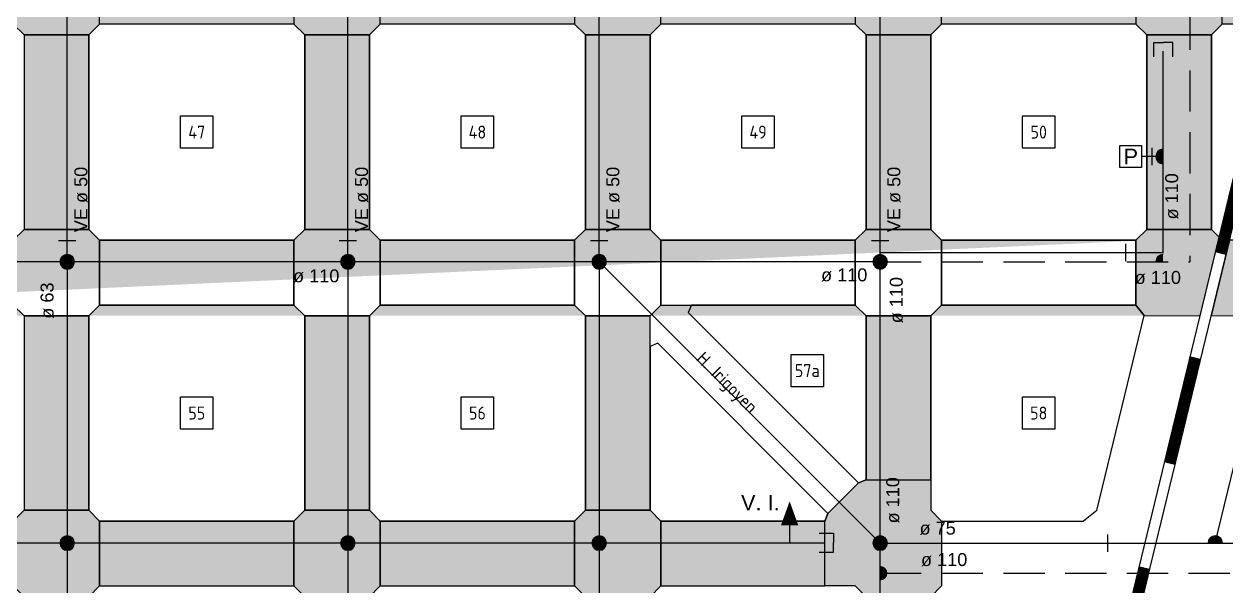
# Model space of a CAD drawing. Extents: x -48 to 13651, y -112 to 3468.
# Drawn here: x 11067 to 11623, y 1339 to 1599 of the extents above; entities that cross this region are included whole.
import ezdxf
from ezdxf.enums import TextEntityAlignment as Align

# ---------------------------------------------------------------- set-up
doc = ezdxf.new("R2010")
doc.units = 0
doc.header["$LTSCALE"] = 6
doc.header["$MEASUREMENT"] = 0
doc.linetypes.add('HIDDEN2', pattern=[4.7625, 3.175, -1.5875])
for name, color, linetype in [('01', 1, 'CONTINUOUS'), ('02', 2, 'CONTINUOUS'), ('A110', 170, 'CONTINUOUS'), ('Caño 50mm', 1, 'CONTINUOUS'), ('Caño 63mm', 2, 'CONTINUOUS'), ('llaves', 3, 'CONTINUOUS'), ('MANZANAS', 7, 'CONTINUOUS'), ('NOMB_CALLES', 4, 'CONTINUOUS'), ('NOMENCLATURA CAÑOS', 3, 'CONTINUOUS'), ('NUMERO-MANZANA', 4, 'CONTINUOUS'), ('Pavimento', 253, 'CONTINUOUS'), ('RED SEC', 150, 'CONTINUOUS')]:
    doc.layers.add(name, color=color, linetype=linetype)
doc.styles.add('DATOS', font='arial.ttf')
doc.styles.add('GEOSLAB703LTBT', font='isocp.shx', dxfattribs={"width": 0.9, "height": 8})
pattern_1 = [(45, (9454.34089, 0), (-0.0883883476, 0.0883883476), []), (135, (9454.34089, 0), (-0.0883883476, -0.0883883476), [])]

msp = doc.modelspace()

# ---------------------------------------------------------------- hatches: boundary and pattern name
at = {"layer": 'MANZANAS', "ltscale": 0.1}
h = msp.add_hatch(dxfattribs=at)
h.set_pattern_fill('ANSI37', color=256, style=0)
h.set_pattern_definition(pattern_1)
h.paths.add_polyline_path([(11658.681, 1638.349), (11653.822, 1639.528), (11642.034, 1590.937), (11646.893, 1589.758)])
h.paths.add_polyline_path([(11635.104, 1541.168), (11630.245, 1542.347), (11618.457, 1493.756), (11623.316, 1492.577)])
h = msp.add_hatch(dxfattribs=at)
h.set_pattern_fill('ANSI37', color=256, style=0)
h.set_pattern_definition(pattern_1)
h.paths.add_polyline_path([(11611.528, 1443.987), (11606.669, 1445.166), (11594.881, 1396.575), (11599.74, 1395.396)])
h.paths.add_polyline_path([(11587.951, 1346.806), (11583.092, 1347.985), (11571.304, 1299.394), (11576.163, 1298.215)])
at = {"layer": 'Pavimento'}
h = msp.add_hatch(color=256, dxfattribs=at)
h.paths.add_polyline_path([(11196.575, 1114.145), (11226.575, 1114.145), (11226.575, 1204.145), (11196.575, 1204.145)])
h.paths.add_polyline_path([(11196.575, 1244.145), (11226.575, 1244.145), (11226.575, 1334.145), (11196.575, 1334.145)])
h.paths.add_polyline_path([(11196.575, 1374.145), (11226.575, 1374.145), (11226.575, 1464.145), (11196.575, 1464.145)])
h.paths.add_polyline_path([(11196.575, 1504.145), (11226.575, 1504.145), (11226.575, 1594.145), (11196.575, 1594.145)])
h.paths.add_polyline_path([(11196.575, 1634.145), (11226.575, 1634.145), (11226.575, 1724.145), (11196.575, 1724.145)])
h.paths.add_polyline_path([(11196.575, 1764.145), (11226.575, 1764.145), (11226.575, 1854.145), (11196.575, 1854.145)])
h.paths.add_polyline_path([(11196.575, 1894.145), (11226.575, 1894.145), (11226.575, 1984.145), (11196.575, 1984.145)])
h.paths.add_polyline_path([(11196.575, 2114.145), (11226.575, 2114.145), (11226.575, 2024.145), (11196.575, 2024.145)])
h.paths.add_polyline_path([(11231.575, 2119.145), (11231.575, 2149.145), (11226.575, 2154.145), (11196.575, 2154.145), (11191.575, 2149.145), (11191.575, 2119.145), (11196.575, 2114.145), (11226.575, 2114.145)])
h.paths.add_polyline_path([(11196.575, 2244.145), (11226.575, 2244.145), (11226.575, 2154.145), (11196.575, 2154.145)])
h.paths.add_polyline_path([(11231.575, 2249.145), (11231.575, 2279.145), (11226.575, 2284.145), (11196.575, 2284.145), (11191.575, 2279.145), (11191.575, 2249.145), (11196.575, 2244.145), (11226.575, 2244.145)])
h.paths.add_polyline_path([(11196.575, 2374.145), (11226.575, 2374.145), (11226.575, 2284.145), (11196.575, 2284.145)])
h.paths.add_polyline_path([(11231.575, 2379.145), (11231.575, 2409.145), (11226.575, 2414.145), (11196.575, 2414.145), (11191.575, 2409.145), (11191.575, 2379.145), (11196.575, 2374.145), (11226.575, 2374.145)])
h.paths.add_polyline_path([(11196.575, 2504.145), (11226.575, 2504.145), (11226.575, 2414.145), (11196.575, 2414.145)])
h.paths.add_polyline_path([(11231.575, 2509.145), (11231.575, 2539.145), (11226.575, 2544.145), (11196.575, 2544.145), (11191.575, 2539.145), (11191.575, 2509.145), (11196.575, 2504.145), (11226.575, 2504.145)])
h = msp.add_hatch(color=256, dxfattribs=at)
h.paths.add_polyline_path([(11066.575, 1114.145), (11096.575, 1114.145), (11096.575, 1204.145), (11066.575, 1204.145)])
h.paths.add_polyline_path([(11066.575, 1244.145), (11096.575, 1244.145), (11096.575, 1334.145), (11066.575, 1334.145)])
h.paths.add_polyline_path([(11066.575, 1374.145), (11096.575, 1374.145), (11096.575, 1464.145), (11066.575, 1464.145)])
h.paths.add_polyline_path([(11066.575, 1504.145), (11096.575, 1504.145), (11096.575, 1594.145), (11066.575, 1594.145)])
h.paths.add_polyline_path([(11066.575, 1634.145), (11096.575, 1634.145), (11096.575, 1724.145), (11066.575, 1724.145)])
h.paths.add_polyline_path([(11066.575, 1764.145), (11096.575, 1764.145), (11096.575, 1854.145), (11066.575, 1854.145)])
h.paths.add_polyline_path([(11066.575, 1894.145), (11096.575, 1894.145), (11096.575, 1984.145), (11066.575, 1984.145)])
h.paths.add_polyline_path([(11066.575, 2024.145), (11096.575, 2024.145), (11096.575, 2114.145), (11066.575, 2114.145)])
h = msp.add_hatch(color=256, dxfattribs=at)
h.paths.add_polyline_path([(10581.575, 1599.145), (10801.575, 1599.145), (10801.575, 1629.145), (10581.575, 1629.145)])
h.paths.add_polyline_path([(10841.575, 1599.145), (10841.575, 1629.145), (10836.575, 1634.145), (10806.575, 1634.145), (10801.575, 1629.145), (10801.575, 1599.145), (10806.575, 1594.145), (10836.575, 1594.145)])
h.paths.add_polyline_path([(10841.575, 1599.145), (10931.575, 1599.145), (10931.575, 1629.145), (10841.575, 1629.145)])
h.paths.add_polyline_path([(10971.575, 1599.145), (10971.575, 1629.145), (10966.575, 1634.145), (10936.575, 1634.145), (10931.575, 1629.145), (10931.575, 1599.145), (10936.575, 1594.145), (10966.575, 1594.145)])
h.paths.add_polyline_path([(10971.575, 1599.145), (11061.575, 1599.145), (11061.575, 1629.145), (10971.575, 1629.145)])
h.paths.add_polyline_path([(11101.575, 1599.145), (11101.575, 1629.145), (11096.575, 1634.145), (11066.575, 1634.145), (11061.575, 1629.145), (11061.575, 1599.145), (11066.575, 1594.145), (11096.575, 1594.145)])
h.paths.add_polyline_path([(11101.575, 1599.145), (11191.575, 1599.145), (11191.575, 1629.145), (11101.575, 1629.145)])
h.paths.add_polyline_path([(11231.575, 1599.145), (11231.575, 1629.145), (11226.575, 1634.145), (11196.575, 1634.145), (11191.575, 1629.145), (11191.575, 1599.145), (11196.575, 1594.145), (11226.575, 1594.145)])
h.paths.add_polyline_path([(11231.575, 1599.145), (11321.575, 1599.145), (11321.575, 1629.145), (11231.575, 1629.145)])
h.paths.add_polyline_path([(11361.575, 1599.145), (11361.575, 1629.145), (11356.575, 1634.145), (11326.575, 1634.145), (11321.575, 1629.145), (11321.575, 1599.145), (11326.575, 1594.145), (11356.575, 1594.145)])
h.paths.add_polyline_path([(11361.575, 1599.145), (11451.575, 1599.145), (11451.575, 1629.145), (11361.575, 1629.145)])
h.paths.add_polyline_path([(11491.575, 1599.145), (11491.575, 1629.145), (11486.575, 1634.145), (11456.575, 1634.145), (11451.575, 1629.145), (11451.575, 1599.145), (11456.575, 1594.145), (11486.575, 1594.145)])
h.paths.add_polyline_path([(11491.575, 1599.145), (11581.575, 1599.145), (11581.575, 1629.145), (11491.575, 1629.145)])
h.paths.add_polyline_path([(11621.575, 1599.145), (11621.575, 1629.145), (11616.575, 1634.145), (11586.575, 1634.145), (11581.575, 1629.145), (11581.575, 1599.145), (11586.575, 1594.145), (11616.575, 1594.145)])
h.paths.add_polyline_path([(11621.575, 1599.145), (11711.575, 1599.145), (11711.575, 1629.145), (11621.575, 1629.145)])
h.paths.add_polyline_path([(11751.575, 1599.145), (11751.575, 1629.145), (11746.575, 1634.145), (11716.575, 1634.145), (11711.575, 1629.145), (11711.575, 1599.145), (11716.575, 1594.145), (11746.575, 1594.145)])
for points in [[(11326.575, 1504.145), (11356.575, 1504.145), (11356.575, 1594.145), (11326.575, 1594.145)], [(11456.575, 1504.145), (11486.575, 1504.145), (11486.575, 1594.145), (11456.575, 1594.145)], [(11586.575, 1504.145), (11616.575, 1504.145), (11616.575, 1594.145), (11586.575, 1594.145)], [(11332.98, 1464.145), (11326.575, 1464.145), (11326.575, 1374.145), (11332.98, 1374.145)], [(11356.575, 1464.145), (11332.98, 1464.145), (11332.98, 1374.145), (11356.575, 1374.145)], [(11456.575, 1388.287), (11486.575, 1388.287), (11486.575, 1464.145), (11456.575, 1464.145)], [(11437.432, 1339.145), (11437.432, 1369.145), (11438.897, 1372.681), (11453.039, 1386.823), (11456.575, 1388.287), (11486.575, 1388.287), (11486.575, 1374.145), (11491.575, 1369.145), (11491.575, 1339.145), (11486.575, 1334.145), (11456.575, 1334.145), (11451.575, 1339.145)], [(11361.575, 1339.145), (11437.432, 1339.145), (11437.432, 1369.145), (11361.575, 1369.145)]]:
    msp.add_hatch(color=256, dxfattribs=at).paths.add_polyline_path(points)
h = msp.add_hatch(color=256, dxfattribs=at)
h.paths.add_polyline_path([(11620.118, 1500.602), (11616.575, 1504.145), (11586.575, 1504.145), (11581.575, 1499.145), (11581.575, 1469.145), (11585.396, 1464.286), (11611.273, 1464.145)])
edge = h.paths.add_edge_path()
edge.add_line((10971.575, 1499.145), (10966.575, 1504.145))
edge.add_line((10966.575, 1504.145), (10936.575, 1504.145))
edge.add_line((10936.575, 1504.145), (10931.575, 1499.145))
edge.add_line((10931.575, 1499.145), (10931.575, 1469.145))
edge.add_line((10931.575, 1469.145), (10938.675, 1469.145))
edge.add_arc((10938.675, 1466.145), 3, 0, 90, ccw=False)
edge.add_line((10941.675, 1466.145), (10941.675, 1464.145))
edge.add_line((10941.675, 1464.145), (10966.575, 1464.145))
edge.add_line((10966.575, 1464.145), (10971.575, 1469.145))
edge.add_line((10971.575, 1469.145), (10971.575, 1499.145))
h.paths.add_polyline_path([(10841.575, 1499.145), (10836.575, 1504.145), (10806.575, 1504.145), (10801.575, 1499.145), (10801.575, 1469.145), (10841.575, 1469.145)])
h.paths.add_polyline_path([(10581.575, 1469.145), (10801.575, 1469.145), (10801.575, 1499.145), (10581.575, 1499.145)])
h.paths.add_polyline_path([(10581.575, 1499.145), (10576.575, 1504.145), (10546.575, 1504.145), (10541.575, 1499.145), (10541.575, 1469.145), (10581.575, 1469.145)])
h.paths.add_polyline_path([(10451.575, 1469.145), (10541.575, 1469.145), (10541.575, 1499.145), (10451.575, 1499.145)])
edge = h.paths.add_edge_path()
edge.add_line((10451.575, 1469.145), (10451.575, 1499.145))
edge.add_line((10451.575, 1499.145), (10446.575, 1504.145))
edge.add_line((10446.575, 1504.145), (10416.575, 1504.145))
edge.add_line((10416.575, 1504.145), (10411.575, 1499.145))
edge.add_line((10411.575, 1499.145), (10411.575, 1469.145))
h = msp.add_hatch(color=256, dxfattribs=at)
h.paths.add_polyline_path([(11491.575, 1469.145), (11581.575, 1469.145), (11581.575, 1499.145), (11491.575, 1499.145)], flags=16)
h.paths.add_polyline_path([(11491.575, 1469.145), (11491.575, 1499.145), (11486.575, 1504.145), (11456.575, 1504.145), (11451.575, 1499.145), (11451.575, 1469.145), (11456.575, 1464.145), (11486.575, 1464.145)], flags=16)
h.paths.add_polyline_path([(11361.575, 1469.145), (11451.575, 1469.145), (11451.575, 1499.145), (11361.575, 1499.145)], flags=16)
h.paths.add_polyline_path([(11361.575, 1469.145), (11361.575, 1499.145), (11356.575, 1504.145), (11326.575, 1504.145), (11321.575, 1499.145), (11321.575, 1469.145), (11326.575, 1464.145), (11356.575, 1464.145)], flags=16)
h.paths.add_polyline_path([(11231.575, 1469.145), (11321.575, 1469.145), (11321.575, 1499.145), (11231.575, 1499.145)], flags=16)
h.paths.add_polyline_path([(11231.575, 1469.145), (11231.575, 1499.145), (11226.575, 1504.145), (11196.575, 1504.145), (11191.575, 1499.145), (11191.575, 1469.145), (11196.575, 1464.145), (11226.575, 1464.145)], flags=16)
h.paths.add_polyline_path([(11101.575, 1469.145), (11191.575, 1469.145), (11191.575, 1499.145), (11101.575, 1499.145)], flags=16)
h.paths.add_polyline_path([(11101.575, 1469.145), (11101.575, 1499.145), (11096.575, 1504.145), (11066.575, 1504.145), (11061.575, 1499.145), (11061.575, 1469.145), (11066.575, 1464.145), (11096.575, 1464.145)], flags=16)
h.paths.add_polyline_path([(10971.575, 1469.145), (11061.575, 1469.145), (11061.575, 1499.145), (10971.575, 1499.145)], flags=17)
h.paths.add_polyline_path([(10841.575, 1469.145), (10931.575, 1469.145), (10931.575, 1499.145), (10841.575, 1499.145)])
edge = h.paths.add_edge_path()
edge.add_line((11620.118, 1500.602), (11616.575, 1504.145))
edge.add_line((11616.575, 1504.145), (11586.575, 1504.145))
edge.add_line((11586.575, 1504.145), (11581.575, 1499.145))
edge.add_line((11581.575, 1499.145), (11581.575, 1469.145))
edge.add_line((11581.575, 1469.145), (11585.396, 1464.286))
edge.add_line((11585.396, 1464.286), (11611.273, 1464.145))
edge.add_line((10941.675, 1464.145), (10966.575, 1464.145))
edge.add_line((10966.575, 1464.145), (10971.575, 1469.145))
edge.add_line((10971.575, 1469.145), (10971.575, 1499.145))
edge.add_line((10971.575, 1499.145), (10966.575, 1504.145))
edge.add_line((10966.575, 1504.145), (10936.575, 1504.145))
edge.add_line((10936.575, 1504.145), (10931.575, 1499.145))
edge.add_line((10931.575, 1499.145), (10931.575, 1469.145))
h = msp.add_hatch(color=256, dxfattribs=at)
h.paths.add_polyline_path([(11751.575, 1469.145), (11841.575, 1469.145), (11841.575, 1499.145), (11751.575, 1499.145)])
h.paths.add_polyline_path([(11751.575, 1469.145), (11751.575, 1499.145), (11746.575, 1504.145), (11716.575, 1504.145), (11711.575, 1499.145), (11711.575, 1469.145), (11716.575, 1464.145), (11746.575, 1464.145)])
h.paths.add_polyline_path([(11656.788, 1469.145), (11711.575, 1469.145), (11711.575, 1499.145), (11656.788, 1499.145)])
h.paths.add_polyline_path([(11650.609, 1464.286), (11656.788, 1469.145), (11656.788, 1499.145), (11624.909, 1499.145), (11616.418, 1464.145)])
h = msp.add_hatch(color=256, dxfattribs=at)
h.paths.add_polyline_path([(10971.575, 1339.145), (11061.575, 1339.145), (11061.575, 1369.145), (10971.575, 1369.145)])
h.paths.add_polyline_path([(11101.575, 1339.145), (11101.575, 1369.145), (11096.575, 1374.145), (11066.575, 1374.145), (11061.575, 1369.145), (11061.575, 1339.145), (11066.575, 1334.145), (11096.575, 1334.145)])
h.paths.add_polyline_path([(11101.575, 1339.145), (11191.575, 1339.145), (11191.575, 1369.145), (11101.575, 1369.145)])
h.paths.add_polyline_path([(11231.575, 1339.145), (11231.575, 1369.145), (11226.575, 1374.145), (11196.575, 1374.145), (11191.575, 1369.145), (11191.575, 1339.145), (11196.575, 1334.145), (11226.575, 1334.145)])
h.paths.add_polyline_path([(11231.575, 1339.145), (11321.575, 1339.145), (11321.575, 1369.145), (11231.575, 1369.145)])
h.paths.add_polyline_path([(11361.575, 1339.145), (11361.575, 1369.145), (11356.575, 1374.145), (11326.575, 1374.145), (11321.575, 1369.145), (11321.575, 1339.145), (11326.575, 1334.145), (11356.575, 1334.145)])
h = msp.add_hatch(color=256, dxfattribs=at)
h.paths.add_polyline_path([(11458.121, 1279.665), (11436.023, 1279.665), (11429.844, 1274.806), (11396.495, 1137.341, -0.9795674), (11394.915, 1130.829), (11390.833, 1114.004), (11423.427, 1114.004), (11425.498, 1122.541), (11431.677, 1127.4), (11529.577, 1127.4), (11536.856, 1157.4), (11491.575, 1157.4), (11486.575, 1162.4), (11486.575, 1334.145), (11463.121, 1334.145), (11463.121, 1284.665)])
h.paths.add_polyline_path([(11456.575, 1233.91), (11456.575, 1160.4, -0.4142136), (11453.575, 1157.4), (11437.77, 1157.4, -0.485772), (11434.854, 1161.107), (11452.631, 1234.382, -0.887555)], flags=16)
h.paths.add_polyline_path([(11361.575, 1229.004), (11361.575, 1209.145), (11400.348, 1209.145), (11404.169, 1204.286), (11382.267, 1114.004), (11390.833, 1114.004), (11417.942, 1225.747, -0.3461016), (11415.381, 1229.004)])
h.paths.add_polyline_path([(11415.381, 1229.004, -0.485772), (11419.523, 1232.261), (11429.844, 1274.806), (11436.023, 1279.665), (11458.121, 1279.665), (11463.121, 1284.665), (11463.121, 1334.145), (11456.575, 1334.145), (11456.575, 1292.99), (11451.575, 1287.99), (11429.476, 1287.99), (11423.297, 1283.131), (11413.805, 1244.004), (11407.626, 1239.145), (11361.575, 1239.145), (11361.575, 1229.004)])
h.paths.add_polyline_path([(11437.784, 1250.858), (11443.191, 1272.414), (11434.104, 1274.693), (11428.698, 1253.137)], flags=24)
h.paths.add_polyline_path([(11474.011, 1317.095), (11474.035, 1339.319), (11464.667, 1339.329), (11464.643, 1317.105)], flags=9)
at = {"layer": 'RED SEC'}
h = msp.add_hatch(color=256, dxfattribs=at)
edge = h.paths.add_edge_path()
edge.add_line((11594.15, 1534.497), (11594.15, 1541.2))
edge.add_arc((11594.15, 1537.849), 3.351, 450, 630)
h = msp.add_hatch(color=256, dxfattribs=at)
edge = h.paths.add_edge_path()
edge.add_line((11086.575, 1492.497), (11086.575, 1485.794))
edge.add_arc((11086.575, 1489.145), 3.351, 90, 270, ccw=False)
h = msp.add_hatch(color=256, dxfattribs=at)
edge = h.paths.add_edge_path()
edge.add_line((11086.575, 1492.497), (11086.575, 1485.794))
edge.add_arc((11086.575, 1489.145), 3.351, 270, 450)
h = msp.add_hatch(color=256, dxfattribs=at)
edge = h.paths.add_edge_path()
edge.add_line((11216.575, 1492.497), (11216.575, 1485.794))
edge.add_arc((11216.575, 1489.145), 3.351, 90, 270, ccw=False)
h = msp.add_hatch(color=256, dxfattribs=at)
edge = h.paths.add_edge_path()
edge.add_line((11216.575, 1492.497), (11216.575, 1485.794))
edge.add_arc((11216.575, 1489.145), 3.351, 270, 450)
h = msp.add_hatch(color=256, dxfattribs=at)
edge = h.paths.add_edge_path()
edge.add_line((11332.98, 1492.497), (11332.98, 1485.794))
edge.add_arc((11332.98, 1489.145), 3.351, 90, 270, ccw=False)
h = msp.add_hatch(color=256, dxfattribs=at)
edge = h.paths.add_edge_path()
edge.add_line((11332.98, 1492.497), (11332.98, 1485.794))
edge.add_arc((11332.98, 1489.145), 3.351, 270, 450)
h = msp.add_hatch(color=256, dxfattribs=at)
edge = h.paths.add_edge_path()
edge.add_line((11463.121, 1492.497), (11463.121, 1485.794))
edge.add_arc((11463.121, 1489.145), 3.351, 90, 270, ccw=False)
h = msp.add_hatch(color=256, dxfattribs=at)
edge = h.paths.add_edge_path()
edge.add_line((11463.121, 1492.497), (11463.121, 1485.794))
edge.add_arc((11463.121, 1489.145), 3.351, 270, 450)
h = msp.add_hatch(color=256, dxfattribs=at)
edge = h.paths.add_edge_path()
edge.add_line((11590.799, 1489.145), (11594.15, 1489.145))
edge.add_line((11594.15, 1489.145), (11594.15, 1492.497))
edge.add_arc((11594.15, 1489.145), 3.351, 90, 180)
h = msp.add_hatch(color=256, dxfattribs=at)
edge = h.paths.add_edge_path()
edge.add_line((11086.575, 1362.356), (11086.575, 1355.653))
edge.add_arc((11086.575, 1359.004), 3.351, 90, 270, ccw=False)
h = msp.add_hatch(color=256, dxfattribs=at)
edge = h.paths.add_edge_path()
edge.add_line((11086.575, 1362.356), (11086.575, 1355.653))
edge.add_arc((11086.575, 1359.004), 3.351, 270, 450)
h = msp.add_hatch(color=256, dxfattribs=at)
edge = h.paths.add_edge_path()
edge.add_line((11216.575, 1362.356), (11216.575, 1355.653))
edge.add_arc((11216.575, 1359.004), 3.351, 90, 270, ccw=False)
h = msp.add_hatch(color=256, dxfattribs=at)
edge = h.paths.add_edge_path()
edge.add_line((11216.575, 1362.356), (11216.575, 1355.653))
edge.add_arc((11216.575, 1359.004), 3.351, 270, 450)
h = msp.add_hatch(color=256, dxfattribs=at)
edge = h.paths.add_edge_path()
edge.add_line((11332.98, 1362.356), (11332.98, 1355.653))
edge.add_arc((11332.98, 1359.004), 3.351, 90, 270, ccw=False)
h = msp.add_hatch(color=256, dxfattribs=at)
edge = h.paths.add_edge_path()
edge.add_line((11332.98, 1362.356), (11332.98, 1355.653))
edge.add_arc((11332.98, 1359.004), 3.351, 270, 450)
h = msp.add_hatch(color=256, dxfattribs=at)
edge = h.paths.add_edge_path()
edge.add_line((11463.121, 1362.356), (11463.121, 1355.653))
edge.add_arc((11463.121, 1359.004), 3.351, 90, 270, ccw=False)
h = msp.add_hatch(color=256, dxfattribs=at)
edge = h.paths.add_edge_path()
edge.add_line((11463.121, 1362.356), (11463.121, 1355.653))
edge.add_arc((11463.121, 1359.004), 3.351, 270, 450)
h = msp.add_hatch(color=256, dxfattribs=at)
edge = h.paths.add_edge_path()
edge.add_line((11621.678, 1359.004), (11614.976, 1359.004))
edge.add_arc((11618.327, 1359.004), 3.351, 0, 180, ccw=False)
h = msp.add_hatch(color=256, dxfattribs=at)
edge = h.paths.add_edge_path()
edge.add_line((11463.121, 1348.385), (11463.121, 1341.682))
edge.add_arc((11463.121, 1345.034), 3.351, 270, 450)

# ---------------------------------------------------------------- linework, layer by layer
at = {"layer": '01'}
msp.add_lwpolyline([(11574.093, 1532.74), (11574.093, 1542.957), (11584.129, 1542.957), (11584.129, 1532.74)], close=True, dxfattribs=at)
msp.add_lwpolyline([(11594.15, 1537.849), (11584.129, 1537.849)], dxfattribs=at)
at = {"layer": 'A110', "linetype": 'HIDDEN2'}
for p, q in [((11606.575, 1749.145), (11606.575, 1489.145)), ((11463.121, 1489.145), (11606.575, 1489.145)), ((11463.121, 1345.034), (11714.075, 1345.034))]:
    msp.add_line(p, q, dxfattribs=at)
at = {"layer": 'A110'}
for p, q in [((11463.121, 1489.145), (10956.575, 1489.145)), ((11463.121, 1359.004), (11463.121, 1489.145))]:
    msp.add_line(p, q, dxfattribs=at)
at = {"layer": 'Caño 50mm'}
for p, q in [((11086.575, 1489.145), (11086.575, 2789.145)), ((11332.98, 1489.145), (11332.98, 2789.145)), ((11463.121, 1489.145), (11463.121, 2529.145)), ((11216.575, 1489.145), (11216.575, 1749.145)), ((11594.15, 1493.452), (11594.15, 1586.552)), ((11463.121, 1493.452), (11594.15, 1493.452)), ((11216.575, 1489.145), (11216.575, 1099.004)), ((11463.121, 1359.004), (11332.98, 1489.145)), ((11332.98, 1489.145), (11332.98, 1229.004)), ((11618.327, 1359.004), (11649.9, 1489.145)), ((11437.432, 1359.004), (10917.657, 1359.004))]:
    msp.add_line(p, q, dxfattribs=at)
at = {"layer": 'Caño 63mm'}
for p, q in [((11086.575, 1489.145), (11086.575, 969.303)), ((11463.121, 1284.665), (11463.121, 1359.004)), ((11463.121, 1359.004), (11996.575, 1359.004))]:
    msp.add_line(p, q, dxfattribs=at)
at = {"layer": 'llaves'}
msp.add_line((11421.186, 1367.25), (11421.186, 1359.004), dxfattribs=at)
for points in [[(11589.95, 1584.01), (11589.95, 1590.564), (11594.324, 1590.564)], [(11598.699, 1584.01), (11598.699, 1590.564), (11594.324, 1590.564)], [(11434.891, 1363.553), (11441.444, 1363.553), (11441.444, 1359.179)], [(11434.891, 1354.804), (11441.444, 1354.804), (11441.444, 1359.179)]]:
    msp.add_lwpolyline(points, dxfattribs=at)
msp.add_lwpolyline([(11421.186, 1367.25, 8, 0, 0), (11421.186, 1378.331, 0, 0, 0)], format="xyseb", dxfattribs=at)
at = {"layer": 'MANZANAS', "ltscale": 0.1}
msp.add_line((11237.801, -75.287), (12054.026, 3289.145), dxfattribs=at)
at = {"layer": 'MANZANAS'}
for p, q in [((11242.946, -75.287), (12059.171, 3289.145)), ((11096.575, 1594.145), (11101.575, 1599.145)), ((11191.575, 1599.145), (11101.575, 1599.145)), ((11191.575, 1599.145), (11196.575, 1594.145)), ((11226.575, 1594.145), (11231.575, 1599.145)), ((11321.575, 1599.145), (11231.575, 1599.145)), ((11321.575, 1599.145), (11326.575, 1594.145)), ((11356.575, 1594.145), (11361.575, 1599.145)), ((11451.575, 1599.145), (11361.575, 1599.145)), ((11451.575, 1599.145), (11456.575, 1594.145)), ((11486.575, 1594.145), (11491.575, 1599.145)), ((11581.575, 1599.145), (11491.575, 1599.145)), ((11586.575, 1594.145), (11581.575, 1599.145)), ((11621.575, 1599.145), (11616.575, 1594.145)), ((11644.025, 1599.145), (11621.575, 1599.145)), ((11096.575, 1594.145), (11096.575, 1504.145)), ((11196.575, 1504.145), (11196.575, 1594.145)), ((11226.575, 1594.145), (11226.575, 1504.145)), ((11326.575, 1504.145), (11326.575, 1594.145)), ((11356.575, 1594.145), (11356.575, 1504.145)), ((11456.575, 1504.145), (11456.575, 1594.145)), ((11486.575, 1594.145), (11486.575, 1504.145)), ((11586.575, 1504.145), (11586.575, 1594.145)), ((11616.575, 1594.145), (11616.575, 1504.145)), ((11101.575, 1499.145), (11096.575, 1504.145)), ((11191.575, 1499.145), (11196.575, 1504.145)), ((11226.575, 1504.145), (11231.575, 1499.145)), ((11326.575, 1504.145), (11321.575, 1499.145)), ((11361.575, 1499.145), (11356.575, 1504.145)), ((11456.575, 1504.145), (11451.575, 1499.145)), ((11491.575, 1499.145), (11486.575, 1504.145)), ((11586.575, 1504.145), (11581.575, 1499.145)), ((11620.118, 1500.602), (11616.575, 1504.145)), ((11101.575, 1499.145), (11191.575, 1499.145)), ((11231.575, 1499.145), (11321.575, 1499.145)), ((11361.575, 1499.145), (11451.575, 1499.145)), ((11491.575, 1499.145), (11581.575, 1499.145)), ((11101.575, 1469.145), (11096.575, 1464.145)), ((11191.575, 1469.145), (11101.575, 1469.145)), ((11196.575, 1464.145), (11191.575, 1469.145)), ((11231.575, 1469.145), (11226.575, 1464.145)), ((11321.575, 1469.145), (11231.575, 1469.145)), ((11321.575, 1469.145), (11326.575, 1464.145)), ((11375.717, 1469.145), (11374.252, 1465.61)), ((11374.252, 1465.61), (11453.039, 1386.823)), ((11451.575, 1469.145), (11375.717, 1469.145)), ((11451.575, 1469.145), (11456.575, 1464.145)), ((11491.575, 1469.145), (11486.575, 1464.145)), ((11581.575, 1469.145), (11491.575, 1469.145)), ((11563.493, 1374.004), (11585.396, 1464.286)), ((11585.396, 1464.286), (11581.575, 1469.145)), ((11096.575, 1464.145), (11096.575, 1374.145)), ((11196.575, 1374.145), (11196.575, 1464.145)), ((11226.575, 1464.145), (11226.575, 1374.145)), ((11326.575, 1374.145), (11326.575, 1464.145)), ((11456.575, 1388.287), (11456.575, 1464.145)), ((11486.575, 1464.145), (11486.575, 1374.145)), ((11360.11, 1451.468), (11356.575, 1450.003)), ((11356.575, 1450.003), (11356.575, 1374.145)), ((11360.11, 1451.468), (11438.897, 1372.681)), ((11456.575, 1388.287), (11453.039, 1386.823)), ((11101.575, 1369.145), (11096.575, 1374.145)), ((11191.575, 1369.145), (11196.575, 1374.145)), ((11226.575, 1374.145), (11231.575, 1369.145)), ((11326.575, 1374.145), (11321.575, 1369.145)), ((11361.575, 1369.145), (11356.575, 1374.145)), ((11438.897, 1372.681), (11437.432, 1369.145)), ((11486.575, 1374.145), (11491.575, 1369.145)), ((11563.493, 1374.004), (11557.314, 1369.145)), ((11101.575, 1369.145), (11191.575, 1369.145)), ((11231.575, 1369.145), (11321.575, 1369.145)), ((11361.575, 1369.145), (11437.432, 1369.145)), ((11491.575, 1369.145), (11557.314, 1369.145))]:
    msp.add_line(p, q, dxfattribs=at)
at = {"layer": 'NOMENCLATURA CAÑOS'}
for points in [[(11589.14, 1533.84), (11589.14, 1541.857)], [(11082.566, 1498.989), (11090.583, 1498.989)], [(11212.566, 1498.989), (11220.583, 1498.989)], [(11328.972, 1498.989), (11336.989, 1498.989)], [(11459.113, 1498.989), (11467.13, 1498.989)], [(11576.797, 1497.46), (11576.797, 1489.443)], [(11568.413, 1362.959), (11568.413, 1354.942)]]:
    msp.add_lwpolyline(points, dxfattribs=at)
at = {"layer": 'NUMERO-MANZANA'}
for points in [[(11139.075, 1556.645), (11154.075, 1556.645), (11154.075, 1541.645), (11139.075, 1541.645)], [(11269.075, 1556.645), (11284.075, 1556.645), (11284.075, 1541.645), (11269.075, 1541.645)], [(11399.075, 1556.645), (11414.075, 1556.645), (11414.075, 1541.645), (11399.075, 1541.645)], [(11529.075, 1556.645), (11544.075, 1556.645), (11544.075, 1541.645), (11529.075, 1541.645)], [(11421.849, 1446.282), (11436.849, 1446.282), (11436.849, 1431.282), (11421.849, 1431.282)], [(11139.075, 1426.645), (11154.075, 1426.645), (11154.075, 1411.645), (11139.075, 1411.645)], [(11269.075, 1426.645), (11284.075, 1426.645), (11284.075, 1411.645), (11269.075, 1411.645)], [(11529.075, 1426.645), (11544.075, 1426.645), (11544.075, 1411.645), (11529.075, 1411.645)]]:
    msp.add_lwpolyline(points, close=True, dxfattribs=at)
at = {"layer": 'Pavimento'}
for points in [[(11101.575, 1599.145), (11101.575, 1629.145), (11096.575, 1634.145), (11066.575, 1634.145), (11061.575, 1629.145), (11061.575, 1599.145), (11066.575, 1594.145), (11096.575, 1594.145), (11101.575, 1599.145)], [(11231.575, 1599.145), (11231.575, 1629.145), (11226.575, 1634.145), (11196.575, 1634.145), (11191.575, 1629.145), (11191.575, 1599.145), (11196.575, 1594.145), (11226.575, 1594.145), (11231.575, 1599.145)], [(11361.575, 1599.145), (11361.575, 1629.145), (11356.575, 1634.145), (11326.575, 1634.145), (11321.575, 1629.145), (11321.575, 1599.145), (11326.575, 1594.145), (11356.575, 1594.145), (11361.575, 1599.145)], [(11491.575, 1599.145), (11491.575, 1629.145), (11486.575, 1634.145), (11456.575, 1634.145), (11451.575, 1629.145), (11451.575, 1599.145), (11456.575, 1594.145), (11486.575, 1594.145), (11491.575, 1599.145)], [(11621.575, 1599.145), (11621.575, 1629.145), (11616.575, 1634.145), (11586.575, 1634.145), (11581.575, 1629.145), (11581.575, 1599.145), (11586.575, 1594.145), (11616.575, 1594.145), (11621.575, 1599.145)], [(11066.575, 1504.145), (11096.575, 1504.145), (11096.575, 1594.145), (11066.575, 1594.145)], [(11196.575, 1504.145), (11226.575, 1504.145), (11226.575, 1594.145), (11196.575, 1594.145)], [(11326.575, 1504.145), (11356.575, 1504.145), (11356.575, 1594.145), (11326.575, 1594.145)], [(11456.575, 1504.145), (11486.575, 1504.145), (11486.575, 1594.145), (11456.575, 1594.145)], [(11586.575, 1504.145), (11616.575, 1504.145), (11616.575, 1594.145), (11586.575, 1594.145)], [(11101.575, 1469.145), (11101.575, 1499.145), (11096.575, 1504.145), (11066.575, 1504.145), (11061.575, 1499.145), (11061.575, 1469.145), (11066.575, 1464.145), (11096.575, 1464.145), (11101.575, 1469.145)], [(11231.575, 1469.145), (11231.575, 1499.145), (11226.575, 1504.145), (11196.575, 1504.145), (11191.575, 1499.145), (11191.575, 1469.145), (11196.575, 1464.145), (11226.575, 1464.145), (11231.575, 1469.145)], [(11361.575, 1469.145), (11361.575, 1499.145), (11356.575, 1504.145), (11326.575, 1504.145), (11321.575, 1499.145), (11321.575, 1469.145), (11326.575, 1464.145), (11356.575, 1464.145), (11361.575, 1469.145)], [(11491.575, 1469.145), (11491.575, 1499.145), (11486.575, 1504.145), (11456.575, 1504.145), (11451.575, 1499.145), (11451.575, 1469.145), (11456.575, 1464.145), (11486.575, 1464.145), (11491.575, 1469.145)], [(11620.118, 1500.602), (11616.575, 1504.145), (11586.575, 1504.145), (11581.575, 1499.145), (11581.575, 1469.145), (11585.396, 1464.286), (11611.273, 1464.145)], [(11101.575, 1469.145), (11191.575, 1469.145), (11191.575, 1499.145), (11101.575, 1499.145)], [(11231.575, 1469.145), (11321.575, 1469.145), (11321.575, 1499.145), (11231.575, 1499.145)], [(11361.575, 1469.145), (11451.575, 1469.145), (11451.575, 1499.145), (11361.575, 1499.145)], [(11491.575, 1469.145), (11581.575, 1469.145), (11581.575, 1499.145), (11491.575, 1499.145)], [(11650.609, 1464.286), (11656.788, 1469.145), (11656.788, 1499.145), (11624.909, 1499.145), (11616.418, 1464.145), (11650.609, 1464.286)], [(11066.575, 1374.145), (11096.575, 1374.145), (11096.575, 1464.145), (11066.575, 1464.145)], [(11196.575, 1374.145), (11226.575, 1374.145), (11226.575, 1464.145), (11196.575, 1464.145)], [(11326.575, 1374.145), (11356.575, 1374.145), (11356.575, 1464.145), (11326.575, 1464.145)], [(11456.575, 1388.287), (11486.575, 1388.287), (11486.575, 1464.145), (11456.575, 1464.145)], [(11437.432, 1339.145), (11437.432, 1369.145), (11438.897, 1372.681), (11453.039, 1386.823), (11456.575, 1388.287), (11486.575, 1388.287), (11486.575, 1374.145), (11491.575, 1369.145), (11491.575, 1339.145), (11486.575, 1334.145), (11456.575, 1334.145), (11451.575, 1339.145)], [(11101.575, 1339.145), (11101.575, 1369.145), (11096.575, 1374.145), (11066.575, 1374.145), (11061.575, 1369.145), (11061.575, 1339.145), (11066.575, 1334.145), (11096.575, 1334.145), (11101.575, 1339.145)], [(11231.575, 1339.145), (11231.575, 1369.145), (11226.575, 1374.145), (11196.575, 1374.145), (11191.575, 1369.145), (11191.575, 1339.145), (11196.575, 1334.145), (11226.575, 1334.145), (11231.575, 1339.145)], [(11361.575, 1339.145), (11361.575, 1369.145), (11356.575, 1374.145), (11326.575, 1374.145), (11321.575, 1369.145), (11321.575, 1339.145), (11326.575, 1334.145), (11356.575, 1334.145), (11361.575, 1339.145)], [(11101.575, 1339.145), (11191.575, 1339.145), (11191.575, 1369.145), (11101.575, 1369.145)], [(11231.575, 1339.145), (11321.575, 1339.145), (11321.575, 1369.145), (11231.575, 1369.145)], [(11361.575, 1339.145), (11437.432, 1339.145), (11437.432, 1369.145), (11361.575, 1369.145)]]:
    msp.add_lwpolyline(points, close=True, dxfattribs=at)
msp.add_lwpolyline([(11620.118, 1500.602), (11616.575, 1504.145), (11586.575, 1504.145), (11581.575, 1499.145), (11581.575, 1469.145), (11585.396, 1464.286), (11611.273, 1464.145)], dxfattribs=at)
at = {"layer": 'RED SEC'}
for centre, start, end in [((11594.15, 1537.849), 90, 270), ((11086.575, 1489.145), 90, 270), ((11086.575, 1489.145), 270, 90), ((11216.575, 1489.145), 90, 270), ((11216.575, 1489.145), 270, 90), ((11332.98, 1489.145), 90, 270), ((11332.98, 1489.145), 270, 90), ((11463.121, 1489.145), 90, 270), ((11463.121, 1489.145), 270, 90), ((11594.15, 1489.145), 90, 180), ((11086.575, 1359.004), 90, 270), ((11086.575, 1359.004), 270, 90), ((11216.575, 1359.004), 90, 270), ((11216.575, 1359.004), 270, 90), ((11332.98, 1359.004), 90, 270), ((11332.98, 1359.004), 270, 90), ((11463.121, 1359.004), 90, 270), ((11463.121, 1359.004), 270, 90), ((11618.327, 1359.004), 0, 180)]:
    msp.add_arc(centre, 3.351, start, end, dxfattribs=at)

# ---------------------------------------------------------------- texts
at = {"layer": '01', "style": 'DATOS'}
msp.add_text('P', height=7.2, dxfattribs=at).set_placement((11575.873, 1534.295))
at = {"layer": '02', "color": 2, "style": 'DATOS'}
for s, rotation, p in [('VE ø 50', 89.9391, (11095.877, 1502.817)), ('VE ø 50', 89.9391, (11225.877, 1502.817)), ('VE ø 50', 89.9391, (11342.283, 1502.817)), ('VE ø 50', 89.9391, (11472.424, 1502.817)), (' ø 110', 89.9391, (11601.124, 1506.369)), (' ø 110', 359.9391, (11188.862, 1479.665)), (' ø 110', 359.9391, (11433.423, 1480.115)), (' ø 110', 89.9391, (11473.548, 1458.326)), (' ø 110', 359.9391, (11578.694, 1478.918)), (' ø 63', 89.9391, (11080.229, 1460.464)), (' ø 110', 89.9391, (11471.914, 1365.729)), (' ø 75', 359.9391, (11479.032, 1362.908)), (' ø 110', 359.9391, (11479.714, 1348.375))]:
    msp.add_text(s, height=6, rotation=rotation, dxfattribs=at).set_placement(p)
at = {"layer": 'NOMB_CALLES', "style": 'GEOSLAB703LTBT'}
msp.add_text('H. Irigoyen', height=6, rotation=315, dxfattribs=at).set_placement((11379.7, 1445.938), align=Align.MIDDLE_LEFT)
at = {"layer": 'NOMENCLATURA CAÑOS', "style": 'DATOS'}
msp.add_text('V. I.', height=7.2, dxfattribs=at).set_placement((11398.672, 1374.082))
at = {"layer": 'NUMERO-MANZANA', "style": 'GEOSLAB703LTBT'}
for s, p in [('47', (11146.575, 1549.145)), ('48', (11276.575, 1549.145)), ('49', (11406.575, 1549.145)), ('50', (11536.575, 1549.145)), ('57a', (11429.349, 1438.782)), ('55', (11146.575, 1419.145)), ('56', (11276.575, 1419.145)), ('58', (11536.575, 1419.145))]:
    msp.add_text(s, height=6, dxfattribs=at).set_placement(p, align=Align.MIDDLE)

doc.saveas('drawing.dxf')
